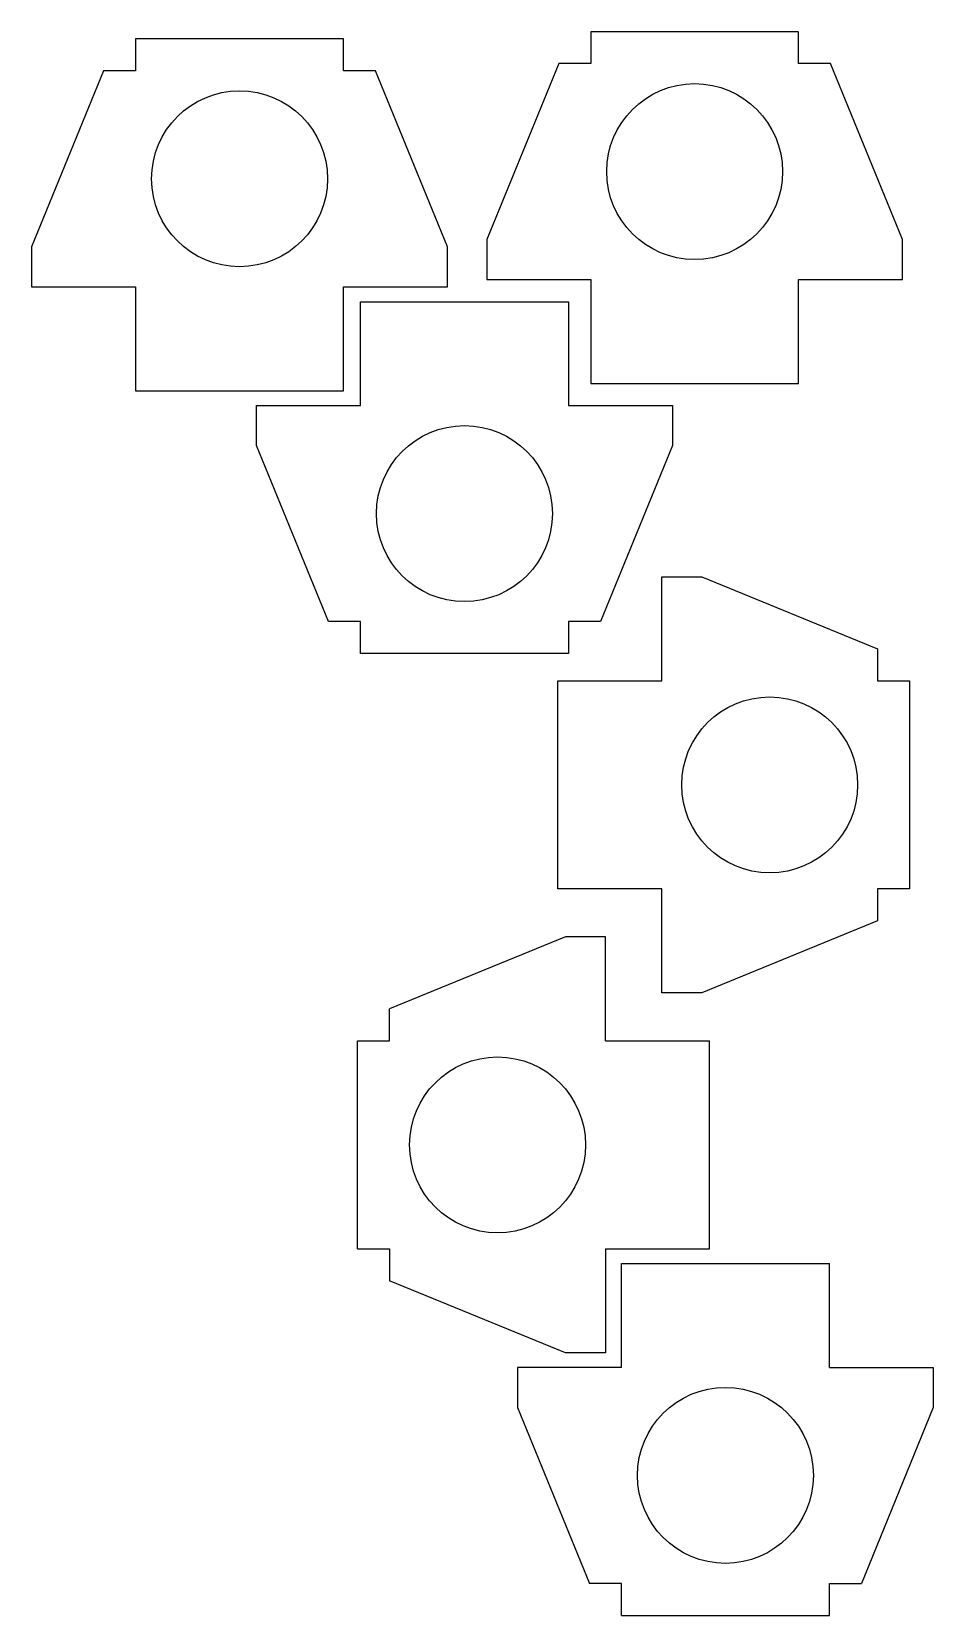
# Model space of a CAD drawing. Header units: inches. Extents: x -1138 to -574, y 453 to 1444.
import ezdxf

# ---------------------------------------------------------------- set-up
doc = ezdxf.new("R2010")
doc.units = ezdxf.units.IN
doc.header["$MEASUREMENT"] = 0

msp = doc.modelspace()

# ---------------------------------------------------------------- linework, layer by layer
for p, q in [((-804.1, 877.51), (-914.1, 832.51)), ((-779.1, 877.51), (-804.1, 877.51)), ((-779.1, 812.51), (-779.1, 877.51)), ((-914.1, 812.51), (-914.1, 832.51)), ((-934.1, 682.51), (-934.1, 812.51)), ((-934.1, 812.51), (-914.1, 812.51)), ((-779.1, 812.51), (-714.1, 812.51)), ((-714.1, 682.51), (-714.1, 812.51)), ((-934.1, 682.51), (-914.1, 682.51)), ((-914.1, 682.51), (-914.1, 662.51)), ((-779.1, 682.51), (-714.1, 682.51)), ((-779.1, 682.51), (-779.1, 617.51)), ((-769.14, 608.42), (-769.14, 673.42)), ((-769.14, 673.42), (-639.14, 673.42)), ((-639.14, 608.42), (-639.14, 673.42)), ((-804.1, 617.51), (-914.1, 662.51)), ((-779.1, 617.51), (-804.1, 617.51)), ((-834.14, 608.42), (-834.14, 583.42)), ((-769.14, 608.42), (-834.14, 608.42)), ((-639.14, 608.42), (-574.14, 608.42)), ((-574.14, 608.42), (-574.14, 583.42)), ((-834.14, 583.42), (-789.14, 473.42)), ((-574.14, 583.42), (-619.14, 473.42)), ((-769.14, 473.42), (-789.14, 473.42)), ((-769.14, 453.42), (-769.14, 473.42)), ((-639.14, 453.42), (-639.14, 473.42)), ((-639.14, 473.42), (-619.14, 473.42)), ((-769.14, 453.42), (-639.14, 453.42))]:
    msp.add_line(p, q)
for points in [[(-877.87, 1284.04), (-877.87, 1309.04), (-922.87, 1419.04), (-942.87, 1419.04), (-942.87, 1439.04), (-1072.87, 1439.04), (-1072.87, 1419.04), (-1092.87, 1419.04), (-1137.87, 1309.04), (-1137.87, 1284.04), (-1072.87, 1284.04), (-1072.87, 1219.04), (-942.87, 1219.04), (-942.87, 1284.04)], [(-593.37, 1288.51), (-593.37, 1313.51), (-638.37, 1423.51), (-658.37, 1423.51), (-658.37, 1443.51), (-788.37, 1443.51), (-788.37, 1423.51), (-808.37, 1423.51), (-853.37, 1313.51), (-853.37, 1288.51), (-788.37, 1288.51), (-788.37, 1223.51), (-658.37, 1223.51), (-658.37, 1288.51)], [(-737.27, 1209.7), (-737.27, 1184.7), (-782.27, 1074.7), (-802.27, 1074.7), (-802.27, 1054.7), (-932.27, 1054.7), (-932.27, 1074.7), (-952.27, 1074.7), (-997.27, 1184.7), (-997.27, 1209.7), (-932.27, 1209.7), (-932.27, 1274.7), (-802.27, 1274.7), (-802.27, 1209.7)], [(-743.95, 842.62), (-743.95, 907.62), (-808.95, 907.62), (-808.95, 1037.62), (-743.95, 1037.62), (-743.95, 1102.62), (-718.95, 1102.62), (-608.95, 1057.62), (-608.95, 1037.62), (-588.95, 1037.62), (-588.95, 907.62), (-608.95, 907.62), (-608.95, 887.62), (-718.95, 842.62)]]:
    msp.add_lwpolyline(points, close=True)
for centre in [(-1007.87, 1351.54), (-723.37, 1356.01), (-867.27, 1142.2), (-676.45, 972.62), (-846.6, 747.51), (-704.14, 540.92)]:
    msp.add_circle(centre, 55)

doc.saveas('drawing.dxf')
